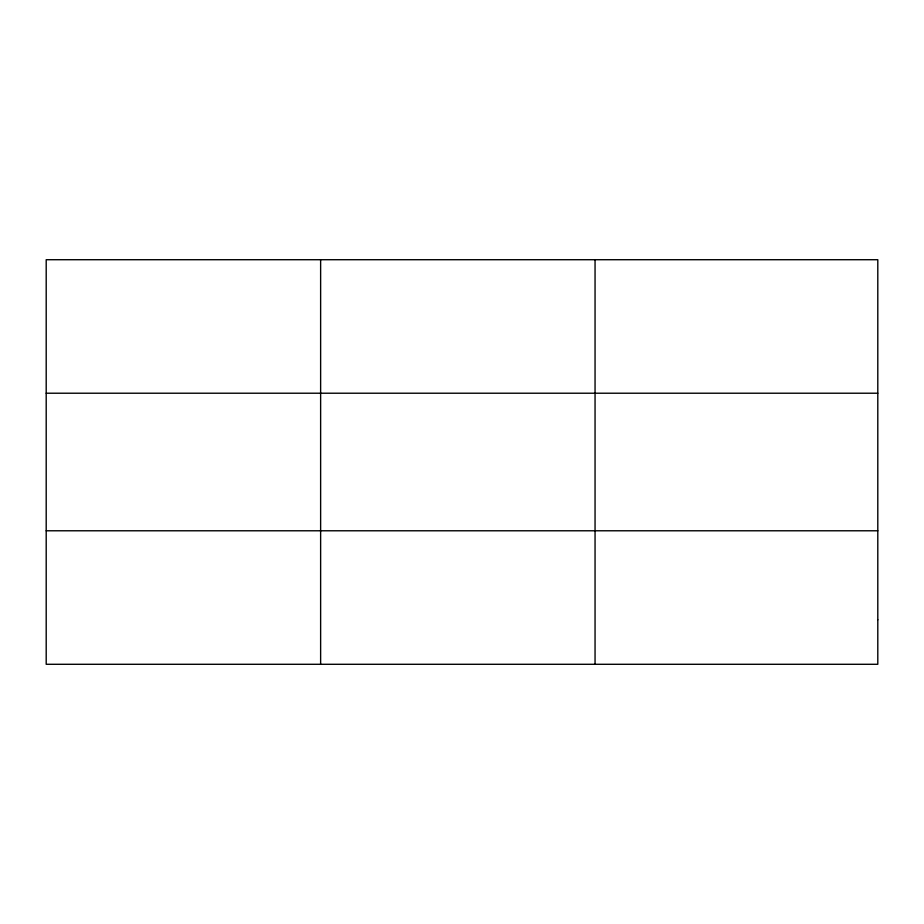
<?xml version="1.0" encoding="UTF-8"?>
<svg xmlns="http://www.w3.org/2000/svg" width="924" height="924" viewBox="0 0 924 924"><rect width="100%" height="100%" fill="white"/><g stroke="black" fill="none" stroke-linecap="round" stroke-linejoin="round"><path stroke-width="1.39" d="M320.628 259.713L320.628 664.287M595.056 259.713L595.056 664.287M46.2 393.22L877.8 393.22M46.2 530.78L877.8 530.78M877.8 619.785L877.8 664.287L46.2 664.287L46.2 259.713L877.8 259.713L877.8 619.785"/></g></svg>
